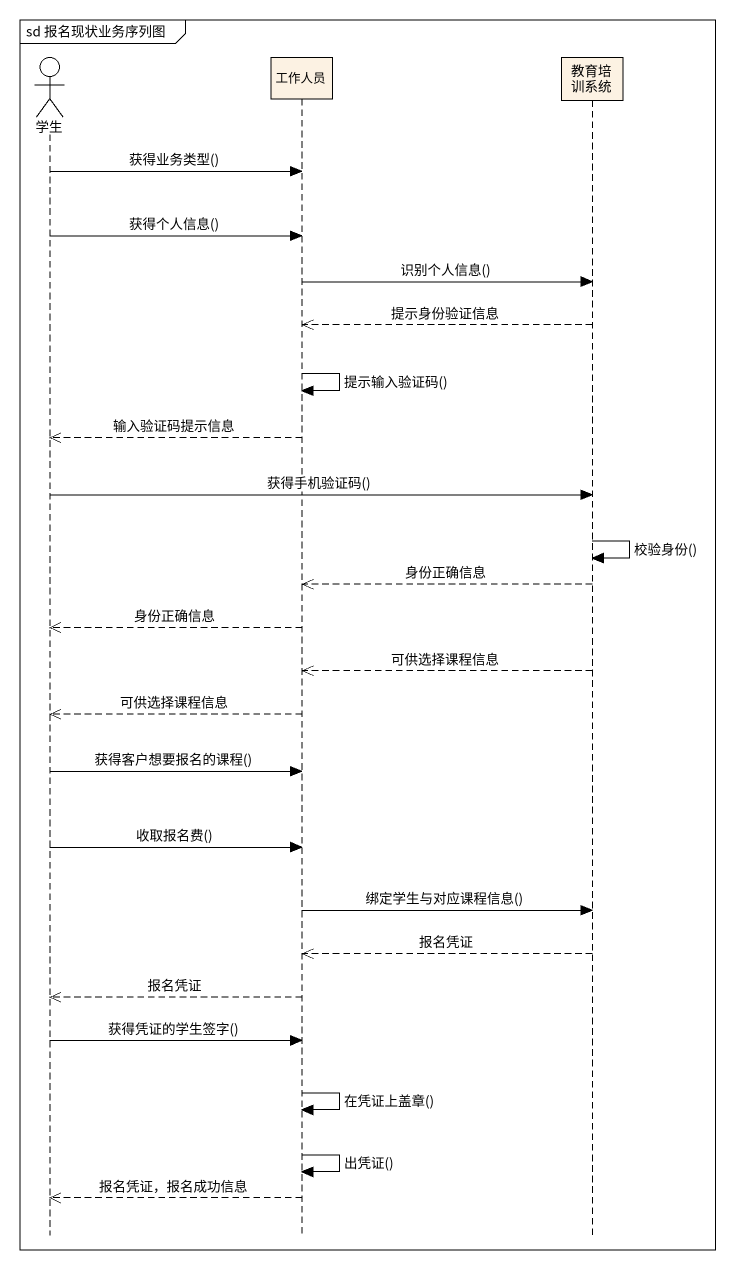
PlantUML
@startuml
mainframe sd 报名现状业务序列图
hide footbox
actor 学生
participant 工作人员
participant 教育培训系统

学生 -> 工作人员 : 获得业务类型()
学生 -> 工作人员 : 获得个人信息()
工作人员 -> 教育培训系统 : 识别个人信息()
教育培训系统 -->> 工作人员 : 提示身份验证信息
工作人员 -> 工作人员 : 提示输入验证码()
工作人员 -->> 学生 : 输入验证码提示信息
学生 -> 教育培训系统 : 获得手机验证码()
教育培训系统 -> 教育培训系统 : 校验身份()
教育培训系统 -->> 工作人员 : 身份正确信息
工作人员 -->> 学生 : 身份正确信息
教育培训系统 -->> 工作人员 : 可供选择课程信息
工作人员 -->> 学生 : 可供选择课程信息
学生 -> 工作人员 : 获得客户想要报名的课程()
学生 -> 工作人员 : 收取报名费()
工作人员 -> 教育培训系统 : 绑定学生与对应课程信息()
教育培训系统 -->> 工作人员 : 报名凭证
工作人员 -->> 学生 : 报名凭证
学生 -> 工作人员 : 获得凭证的学生签字()
工作人员 -> 工作人员 : 在凭证上盖章()
工作人员 -> 工作人员 : 出凭证()
工作人员 -->> 学生 : 报名凭证，报名成功信息
@enduml
